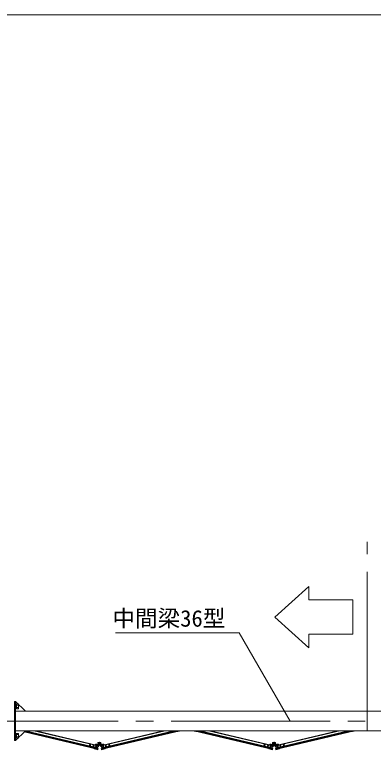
# Model space of a CAD drawing. Units: millimetres, scale not verified. Extents: x 2437 to 26587, y -17325 to 17325.
# Drawn here: x 9130 to 10956, y 13511 to 17325 of the extents above; entities that cross this region are included whole.
import ezdxf
from ezdxf.enums import TextEntityAlignment as Align

# ---------------------------------------------------------------- set-up
doc = ezdxf.new("R2010")
doc.units = ezdxf.units.MM
doc.header["$LTSCALE"] = 90
doc.linetypes.add('CHAIN2', pattern=[12, 9, -1, 1, -1])
doc.linetypes.add('DASHED1', pattern=[1.8, 1.2, -0.6])
for name, color, linetype, lineweight in [('0-6_ﾎﾞﾙﾄ類', 2, 'Continuous', 18), ('0-A_図面枠', 7, 'Continuous', 18), ('1-3_中間梁36', 7, 'Continuous', 18), ('1-4_通芯', 1, 'CHAIN2', 18), ('1-7_標準ﾊﾟﾈﾙ', 7, 'Continuous', 18), ('1-9_文字', 7, 'Continuous', 18)]:
    doc.layers.add(name, color=color, linetype=linetype, lineweight=lineweight)
doc.styles.add('ＭＳ ゴシック', font='')
doc.styles.get('ＭＳ ゴシック').set_extended_font_data('MS Gothic')

msp = doc.modelspace()

# ---------------------------------------------------------------- linework, layer by layer
at = {"layer": '0-6_ﾎﾞﾙﾄ類'}
for p, q in [((9147.18, 13810.5), (9145.56, 13812.12)), ((9147.18, 13789.5), (9147.18, 13810.5)), ((9138.18, 13800.81), (9135.18, 13800)), ((9138.18, 13800), (9135.18, 13799.2)), ((9145.56, 13806.06), (9138.18, 13806.06)), ((9145.56, 13793.94), (9138.18, 13793.94)), ((9147.18, 13789.5), (9145.56, 13787.87)), ((9145.56, 13656.06), (9138.18, 13656.06)), ((9147.18, 13660.5), (9145.56, 13662.13)), ((9147.18, 13639.5), (9147.18, 13660.5)), ((9138.18, 13650.8), (9135.18, 13650)), ((9138.18, 13650), (9135.18, 13649.19)), ((9145.56, 13643.94), (9138.18, 13643.94)), ((9147.18, 13639.5), (9145.56, 13637.88)), ((9558.99, 13603.78), (9556.11, 13608.77)), ((9564.77, 13603.78), (9558.99, 13603.78)), ((9564.77, 13613.78), (9567.66, 13608.77)), ((9567.66, 13608.77), (9564.77, 13603.78)), ((10448.99, 13603.78), (10446.1, 13608.77)), ((10454.77, 13603.78), (10448.99, 13603.78)), ((10454.77, 13613.78), (10457.66, 13608.77)), ((10457.66, 13608.77), (10454.77, 13603.78))]:
    msp.add_line(p, q, dxfattribs=at)
for points in [[(9135.18, 13811), (9135.18, 13789), (9132.88, 13789), (9132.88, 13811)], [(9135.18, 13811.35), (9135.18, 13788.65), (9138.18, 13788.65), (9138.18, 13811.35)], [(9135.18, 13661), (9135.18, 13639), (9132.88, 13639), (9132.88, 13661)], [(9135.18, 13661.35), (9135.18, 13638.65), (9138.18, 13638.65), (9138.18, 13661.35)]]:
    msp.add_lwpolyline(points, close=True, dxfattribs=at)
for points in [[(9145.56, 13812.12), (9138.18, 13812.12), (9138.18, 13787.87), (9145.56, 13787.87)], [(9145.56, 13662.13), (9138.18, 13662.13), (9138.18, 13637.88), (9145.56, 13637.88)], [(9556.11, 13608.77), (9558.99, 13613.78), (9564.77, 13613.78)], [(10446.1, 13608.77), (10448.99, 13613.78), (10454.77, 13613.78)]]:
    msp.add_lwpolyline(points, dxfattribs=at)
for centre, radius in [((9561.88, 13608.77), 4.9), ((9561.88, 13608.77), 3), ((9561.88, 13608.77), 2.46), ((10451.88, 13608.77), 4.9), ((10451.88, 13608.77), 3), ((10451.88, 13608.77), 2.46)]:
    msp.add_circle(centre, radius, dxfattribs=at)
for centre, radius, start, end in [((9142.52, 13809.1), 4.28, 315, 45), ((9135.05, 13800), 12.12, 330, 30), ((9142.52, 13790.91), 4.28, 315, 45), ((9142.52, 13659.09), 4.28, 315, 45), ((9135.05, 13650), 12.12, 330, 30), ((9142.52, 13640.9), 4.28, 315, 45)]:
    msp.add_arc(centre, radius, start, end, dxfattribs=at)
at = {"layer": '0-A_図面枠'}
msp.add_lwpolyline([(2436.88, 17325), (26586.88, 17325), (26586.88, 675), (2436.88, 675)], close=True, dxfattribs=at)
at = {"layer": '1-3_中間梁36'}
for points in [[(9132.88, 13625), (9132.88, 13825), (9126.88, 13825), (9126.88, 13625)], [(9132.88, 13775), (9182.88, 13775), (9132.88, 13825)], [(9132.88, 13675), (12720.88, 13675), (12720.88, 13775), (9132.88, 13775)], [(9132.88, 13675), (9182.88, 13675), (9132.88, 13625)]]:
    msp.add_lwpolyline(points, close=True, dxfattribs=at)
at = {"layer": '1-4_通芯'}
for p, q in [((10926.88, 13675), (10926.88, 14637.89)), ((4526.88, 13725), (18767.88, 13725))]:
    msp.add_line(p, q, dxfattribs=at)
at = {"layer": '1-7_標準ﾊﾟﾈﾙ'}
for p, q in [((9177.96, 13670.08), (9548.97, 13581.96)), ((9184.09, 13675), (9550.41, 13587.99)), ((9226.93, 13675), (9552.7, 13597.62)), ((9896.83, 13675), (9571.06, 13597.62)), ((9939.68, 13675), (9573.35, 13587.99)), ((9966.51, 13675), (9574.78, 13581.96)), ((9943.34, 13674.64), (9943.69, 13673.18)), ((9946.61, 13673.87), (9943.69, 13673.18)), ((9971.7, 13675), (9959.62, 13672.12)), ((9978.19, 13675), (9961.42, 13671.02)), ((10035.57, 13675), (10052.34, 13671.02)), ((10042.06, 13675), (10054.14, 13672.12)), ((10047.25, 13675), (10438.97, 13581.96)), ((10067.15, 13673.87), (10070.07, 13673.18)), ((10070.42, 13674.64), (10070.07, 13673.18)), ((10074.08, 13675), (10440.4, 13587.99)), ((10116.93, 13675), (10442.7, 13597.62)), ((10786.83, 13675), (10461.06, 13597.62)), ((10829.68, 13675), (10463.35, 13587.99)), ((10856.51, 13675), (10464.79, 13581.96)), ((10833.35, 13674.64), (10833.69, 13673.18)), ((10836.61, 13673.87), (10833.69, 13673.18)), ((10861.7, 13675), (10849.62, 13672.12)), ((10868.19, 13675), (10851.42, 13671.02)), ((9520.95, 13593.76), (9520.6, 13592.3)), ((9523.51, 13591.6), (9520.6, 13592.3)), ((9550.13, 13586.82), (9520.95, 13593.76)), ((9528.65, 13604.57), (9528.89, 13605.54)), ((9552.98, 13598.79), (9528.65, 13604.57)), ((9529.49, 13605.91), (9557.7, 13599.22)), ((9533.24, 13589.3), (9532.87, 13589.89)), ((9549.78, 13585.36), (9533.24, 13589.3)), ((9548.7, 13580.79), (9534.35, 13584.2)), ((9552.73, 13578.29), (9535.46, 13582.4)), ((9549.78, 13585.36), (9548.7, 13580.79)), ((9552.98, 13598.79), (9550.13, 13586.82)), ((9554.92, 13615.58), (9553.2, 13613.12)), ((9553.32, 13612.42), (9554, 13611.95)), ((9554.78, 13584.74), (9553.33, 13578.67)), ((9553.38, 13608.77), (9553.38, 13604.35)), ((9553.81, 13584.98), (9554.78, 13584.74)), ((9556.33, 13615.21), (9555.61, 13615.7)), ((9555.65, 13592.76), (9556.62, 13592.53)), ((9558.07, 13598.61), (9556.62, 13592.53)), ((9565.69, 13598.61), (9567.14, 13592.53)), ((9594.28, 13605.91), (9566.06, 13599.22)), ((9568.11, 13592.76), (9567.14, 13592.53)), ((9569.95, 13584.98), (9568.98, 13584.74)), ((9568.98, 13584.74), (9570.43, 13578.67)), ((9570.38, 13608.77), (9570.38, 13604.35)), ((9570.79, 13598.79), (9595.11, 13604.57)), ((9570.79, 13598.79), (9573.62, 13586.82)), ((9571.03, 13578.29), (9588.3, 13582.4)), ((9572.09, 13604.76), (9572.55, 13602.81)), ((9573.62, 13586.82), (9602.82, 13593.76)), ((9573.98, 13585.36), (9590.52, 13589.3)), ((9573.98, 13585.36), (9575.06, 13580.79)), ((9575.06, 13580.79), (9589.41, 13584.2)), ((9590.52, 13589.3), (9590.89, 13589.89)), ((9595.11, 13604.57), (9594.88, 13605.54)), ((9600.25, 13591.6), (9603.16, 13592.3)), ((9602.82, 13593.76), (9603.16, 13592.3)), ((10410.95, 13593.76), (10410.6, 13592.3)), ((10413.51, 13591.6), (10410.6, 13592.3)), ((10440.14, 13586.82), (10410.95, 13593.76)), ((10418.65, 13604.57), (10418.89, 13605.54)), ((10442.97, 13598.79), (10418.65, 13604.57)), ((10419.48, 13605.91), (10447.69, 13599.22)), ((10423.24, 13589.3), (10422.87, 13589.89)), ((10439.78, 13585.36), (10423.24, 13589.3)), ((10438.69, 13580.79), (10424.35, 13584.2)), ((10442.73, 13578.29), (10425.47, 13582.4)), ((10439.78, 13585.36), (10438.69, 13580.79)), ((10442.97, 13598.79), (10440.14, 13586.82)), ((10444.92, 13615.58), (10443.2, 13613.12)), ((10443.32, 13612.42), (10444, 13611.95)), ((10444.78, 13584.74), (10443.33, 13578.67)), ((10443.38, 13608.77), (10443.38, 13604.35)), ((10443.81, 13584.98), (10444.78, 13584.74)), ((10446.32, 13615.21), (10445.62, 13615.7)), ((10445.65, 13592.76), (10446.62, 13592.53)), ((10448.07, 13598.61), (10446.62, 13592.53)), ((10455.69, 13598.61), (10457.14, 13592.53)), ((10484.28, 13605.91), (10456.07, 13599.22)), ((10458.11, 13592.76), (10457.14, 13592.53)), ((10459.95, 13584.98), (10458.98, 13584.74)), ((10458.98, 13584.74), (10460.43, 13578.67)), ((10460.38, 13608.77), (10460.38, 13604.35)), ((10460.79, 13598.79), (10485.11, 13604.57)), ((10460.79, 13598.79), (10463.62, 13586.82)), ((10461.03, 13578.29), (10478.3, 13582.4)), ((10462.1, 13604.76), (10462.55, 13602.81)), ((10463.62, 13586.82), (10492.81, 13593.76)), ((10463.98, 13585.36), (10480.52, 13589.3)), ((10463.98, 13585.36), (10465.06, 13580.79)), ((10465.06, 13580.79), (10479.41, 13584.2)), ((10480.52, 13589.3), (10480.89, 13589.89)), ((10485.11, 13604.57), (10484.87, 13605.54)), ((10490.25, 13591.6), (10493.16, 13592.3)), ((10492.81, 13593.76), (10493.16, 13592.3))]:
    msp.add_line(p, q, dxfattribs=at)
at = {"layer": '1-7_標準ﾊﾟﾈﾙ', "color": 4, "linetype": 'DASHED1', "lineweight": 9}
for p, q in [((9526.68, 13592.39), (9526.45, 13591.42)), ((9529.52, 13604.36), (9526.68, 13592.39)), ((9530.77, 13591.42), (9530.54, 13590.45)), ((9533.61, 13603.39), (9530.77, 13591.42)), ((9543.15, 13601.12), (9540.31, 13589.16)), ((9543.49, 13602.58), (9543.15, 13601.12)), ((9547.24, 13600.15), (9544.39, 13588.19)), ((9547.58, 13601.62), (9547.24, 13600.15)), ((9576.18, 13601.62), (9576.52, 13600.15)), ((9576.52, 13600.15), (9579.37, 13588.19)), ((9580.27, 13602.58), (9580.62, 13601.12)), ((9580.62, 13601.12), (9583.45, 13589.16)), ((9590.15, 13603.39), (9592.99, 13591.42)), ((9592.99, 13591.42), (9593.22, 13590.45)), ((9594.23, 13604.36), (9597.08, 13592.39)), ((9597.08, 13592.39), (9597.3, 13591.42)), ((10416.68, 13592.39), (10416.46, 13591.42)), ((10419.52, 13604.36), (10416.68, 13592.39)), ((10420.77, 13591.42), (10420.54, 13590.45)), ((10423.61, 13603.39), (10420.77, 13591.42)), ((10433.15, 13601.12), (10430.31, 13589.16)), ((10433.49, 13602.58), (10433.15, 13601.12)), ((10437.24, 13600.15), (10434.39, 13588.19)), ((10437.58, 13601.62), (10437.24, 13600.15)), ((10466.18, 13601.62), (10466.52, 13600.15)), ((10466.52, 13600.15), (10469.37, 13588.19)), ((10470.27, 13602.58), (10470.61, 13601.12)), ((10470.61, 13601.12), (10473.45, 13589.16)), ((10480.15, 13603.39), (10482.99, 13591.42)), ((10482.99, 13591.42), (10483.22, 13590.45)), ((10484.24, 13604.36), (10487.08, 13592.39)), ((10487.08, 13592.39), (10487.3, 13591.42))]:
    msp.add_line(p, q, dxfattribs=at)
at = {"layer": '1-7_標準ﾊﾟﾈﾙ'}
for points in [[(9176.97, 13669.08), (9548.7, 13580.79), (9553.25, 13599.96), (9237.31, 13675)], [(9177.96, 13670.08), (9548.97, 13581.96), (9549.67, 13584.88), (9180.45, 13672.57)], [(9182.11, 13674.23), (9550.13, 13586.82), (9552.98, 13598.79), (9232.12, 13675)], [(9971.7, 13675), (9575.06, 13580.79), (9570.51, 13599.96), (9886.45, 13675)], [(9944.87, 13675), (9573.62, 13586.82), (9570.79, 13598.79), (9891.64, 13675)], [(9966.51, 13675), (9574.78, 13581.96), (9574.09, 13584.88), (9953.52, 13675)], [(9946.61, 13673.87), (9946.98, 13674.47), (9949.19, 13675)], [(10042.06, 13675), (10438.69, 13580.79), (10443.25, 13599.96), (10127.31, 13675)], [(10047.25, 13675), (10438.97, 13581.96), (10439.67, 13584.88), (10060.24, 13675)], [(10067.15, 13673.87), (10066.78, 13674.47), (10064.57, 13675)], [(10068.89, 13675), (10440.14, 13586.82), (10442.97, 13598.79), (10122.12, 13675)], [(10861.7, 13675), (10465.06, 13580.79), (10460.51, 13599.96), (10776.45, 13675)], [(10834.88, 13675), (10463.62, 13586.82), (10460.79, 13598.79), (10781.64, 13675)], [(10856.51, 13675), (10464.79, 13581.96), (10464.09, 13584.88), (10843.52, 13675)], [(10836.61, 13673.87), (10836.98, 13674.47), (10839.19, 13675)], [(9523.51, 13591.6), (9524.11, 13591.98), (9532.87, 13589.89)], [(9554.85, 13604), (9540.96, 13607.3), (9540.5, 13605.35), (9558.05, 13601.18)], [(9553.81, 13584.98), (9552.59, 13579.87), (9549.67, 13580.56), (9553.95, 13598.56), (9556.87, 13597.87), (9555.65, 13592.76)], [(9568.92, 13604), (9582.8, 13607.3), (9583.25, 13605.35), (9565.7, 13601.18)], [(9569.95, 13584.98), (9571.17, 13579.87), (9574.09, 13580.56), (9569.82, 13598.56), (9566.89, 13597.87), (9568.11, 13592.76)], [(9600.25, 13591.6), (9599.64, 13591.98), (9590.89, 13589.89)], [(10413.51, 13591.6), (10414.12, 13591.98), (10422.87, 13589.89)], [(10444.85, 13604), (10430.96, 13607.3), (10430.5, 13605.35), (10448.06, 13601.18)], [(10443.81, 13584.98), (10442.59, 13579.87), (10439.68, 13580.56), (10443.95, 13598.56), (10446.87, 13597.87), (10445.65, 13592.76)], [(10458.91, 13604), (10472.8, 13607.3), (10473.26, 13605.35), (10455.7, 13601.18)], [(10459.95, 13584.98), (10461.17, 13579.87), (10464.08, 13580.56), (10459.81, 13598.56), (10456.89, 13597.87), (10458.11, 13592.76)], [(10490.25, 13591.6), (10489.64, 13591.98), (10480.89, 13589.89)]]:
    msp.add_lwpolyline(points, dxfattribs=at)
for points in [[(9556.07, 13601.66), (9540.5, 13605.35), (9540.05, 13603.41), (9555.61, 13599.71)], [(9583.25, 13605.35), (9567.69, 13601.66), (9568.15, 13599.71), (9583.72, 13603.41)], [(10446.07, 13601.66), (10430.5, 13605.35), (10430.04, 13603.41), (10445.61, 13599.71)], [(10473.26, 13605.35), (10457.69, 13601.66), (10458.15, 13599.71), (10473.72, 13603.41)]]:
    msp.add_lwpolyline(points, close=True, dxfattribs=at)
for centre, radius in [((9561.88, 13608.77), 8.5), ((10451.88, 13608.77), 8.5), ((9512.63, 13602.05), 3), ((9561.88, 13608.77), 8), ((9611.13, 13602.05), 3), ((10402.63, 13602.05), 3), ((10451.88, 13608.77), 8), ((10501.13, 13602.05), 3)]:
    msp.add_circle(centre, radius, dxfattribs=at)
for centre, radius, start, end in [((9949.63, 13682.81), 8.5, 255.288, 293.247), ((9961.07, 13672.48), 1.5, 193.361, 283.361), ((10052.68, 13672.48), 1.5, 256.639, 346.639), ((10064.13, 13682.81), 8.5, 246.753, 284.712), ((10839.63, 13682.81), 8.5, 255.288, 293.247), ((10851.07, 13672.48), 1.5, 193.361, 283.361), ((9530.23, 13598.24), 8.5, 228.567, 284.712), ((9529.37, 13605.43), 0.504, 76.639, 166.639), ((9535.81, 13583.85), 1.5, 166.639, 256.639), ((9544.73, 13598.69), 8.5, 48.567, 104.712), ((9553.61, 13612.83), 0.504, 145, 235), ((9555.33, 13615.29), 0.504, 55, 145), ((9557.59, 13598.73), 0.504, 346.639, 76.639), ((9566.18, 13598.73), 0.504, 103.361, 193.361), ((9579.03, 13598.69), 8.5, 75.288, 131.433), ((9587.95, 13583.85), 1.5, 283.361, 13.361), ((9593.53, 13598.24), 8.5, 255.288, 311.433), ((9594.4, 13605.43), 0.504, 13.361, 103.361), ((10420.23, 13598.24), 8.5, 228.567, 284.712), ((10419.37, 13605.43), 0.504, 76.639, 166.639), ((10425.81, 13583.85), 1.5, 166.639, 256.639), ((10434.73, 13598.69), 8.5, 48.567, 104.712), ((10443.61, 13612.83), 0.504, 145, 235), ((10445.33, 13615.29), 0.504, 55, 145), ((10447.59, 13598.73), 0.504, 346.639, 76.639), ((10456.17, 13598.73), 0.504, 103.361, 193.361), ((10469.03, 13598.69), 8.5, 75.288, 131.433), ((10477.95, 13583.85), 1.5, 283.361, 13.361), ((10483.53, 13598.24), 8.5, 255.288, 311.433), ((10484.39, 13605.43), 0.504, 13.361, 103.361), ((9552.84, 13578.78), 0.504, 256.639, 346.639), ((9570.92, 13578.78), 0.504, 193.361, 283.361), ((10442.84, 13578.78), 0.504, 256.639, 346.639), ((10460.92, 13578.78), 0.504, 193.361, 283.361)]:
    msp.add_arc(centre, radius, start, end, dxfattribs=at)
at = {"layer": '1-9_文字'}
for p, q in [((9643.44, 14174.18), (10273.09, 14174.18)), ((10273.53, 14174.18), (10273.09, 14174.18)), ((10532.86, 13725), (10273.53, 14174.18))]:
    msp.add_line(p, q, dxfattribs=at)
msp.add_lwpolyline([(10455.08, 14254.76), (10628.38, 14411.68), (10628.38, 14342.2), (10852.35, 14342.2), (10852.35, 14166.98), (10628.38, 14166.98), (10628.38, 14097.51)], close=True, dxfattribs=at)

# ---------------------------------------------------------------- texts
at = {"layer": '1-9_文字', "style": 'ＭＳ ゴシック'}
msp.add_text('中間梁36型', height=84.46, dxfattribs=at).set_placement((9627.07, 14180.66), align=Align.BOTTOM_LEFT)

doc.saveas('drawing.dxf')
